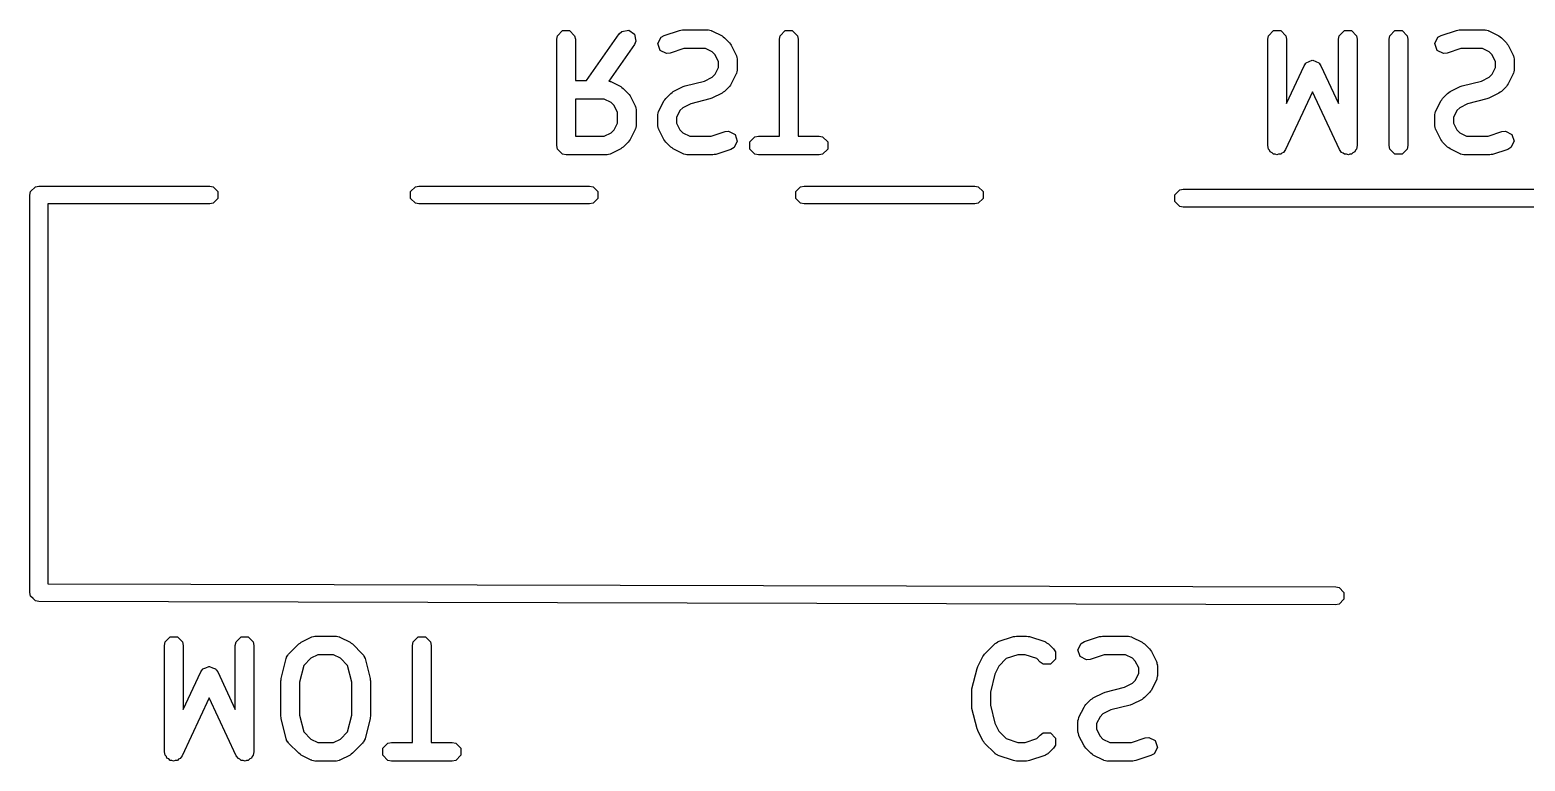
# Model space of a CAD drawing. Extents: x 110.4 to 184.6, y -131.1 to -56.8.
# Drawn here: x 137.27 to 147.28, y -115.09 to -110.2 of the extents above; entities that cross this region are included whole.
import ezdxf

# ---------------------------------------------------------------- set-up
doc = ezdxf.new("R2010")
doc.units = 0
doc.layers.add('BLACK', color=7, linetype='CONTINUOUS')

msp = doc.modelspace()

# ---------------------------------------------------------------- linework, layer by layer
at = {"layer": 'BLACK', "linetype": 'CONTINUOUS'}
for p, q in [((140.797489, -110.263537), (140.802247, -110.239619)), ((140.802247, -110.239619), (140.836071, -110.205795)), ((140.836071, -110.205795), (140.883907, -110.205795)), ((140.883907, -110.205795), (140.917731, -110.239619)), ((140.917731, -110.239619), (140.922489, -110.263537)), ((140.996781, -110.539704), (141.215187, -110.227695)), ((141.215187, -110.227695), (141.232801, -110.21083)), ((141.232801, -110.21083), (141.279908, -110.202517)), ((141.279908, -110.202517), (141.319096, -110.229949)), ((141.319096, -110.229949), (141.327409, -110.277055)), ((141.47498, -110.292973), (141.496372, -110.250189)), ((141.496372, -110.250189), (141.517558, -110.238111)), ((141.517558, -110.238111), (141.619158, -110.204244)), ((141.619158, -110.204244), (141.629096, -110.202991)), ((141.629096, -110.202991), (141.638922, -110.201037)), ((141.638922, -110.201037), (141.808256, -110.201037)), ((141.808256, -110.201037), (141.811327, -110.201647)), ((141.811327, -110.201647), (141.812686, -110.201195)), ((141.812686, -110.201195), (141.822346, -110.20384)), ((141.822346, -110.20384), (141.832174, -110.205795)), ((141.832174, -110.205795), (141.833187, -110.206808)), ((141.833187, -110.206808), (141.836207, -110.207635)), ((141.836207, -110.207635), (141.90394, -110.241502)), ((141.90394, -110.241502), (141.91185, -110.247642)), ((141.91185, -110.247642), (141.920183, -110.253209)), ((141.920183, -110.253209), (141.954049, -110.287075)), ((142.287622, -110.263537), (142.29238, -110.239619)), ((142.29238, -110.239619), (142.326204, -110.205795)), ((142.326204, -110.205795), (142.37404, -110.205795)), ((142.37404, -110.205795), (142.407864, -110.239619)), ((142.407864, -110.239619), (142.412622, -110.263537)), ((145.555756, -110.263537), (145.560514, -110.239619)), ((145.560514, -110.239619), (145.594338, -110.205795)), ((145.594338, -110.205795), (145.642174, -110.205795)), ((145.642174, -110.205795), (145.675998, -110.239619)), ((145.675998, -110.239619), (145.680756, -110.263537)), ((146.029889, -110.263537), (146.034647, -110.239619)), ((146.034647, -110.239619), (146.068471, -110.205795)), ((146.068471, -110.205795), (146.116307, -110.205795)), ((146.116307, -110.205795), (146.150131, -110.239619)), ((146.150131, -110.239619), (146.154889, -110.263537)), ((146.368556, -110.263537), (146.373314, -110.239619)), ((146.373314, -110.239619), (146.407138, -110.205795)), ((146.407138, -110.205795), (146.454974, -110.205795)), ((146.454974, -110.205795), (146.488798, -110.239619)), ((146.488798, -110.239619), (146.493556, -110.263537)), ((146.673514, -110.292973), (146.694906, -110.250189)), ((146.694906, -110.250189), (146.716092, -110.238111)), ((146.716092, -110.238111), (146.817692, -110.204244)), ((146.817692, -110.204244), (146.82763, -110.202991)), ((146.82763, -110.202991), (146.837456, -110.201037)), ((146.837456, -110.201037), (147.00679, -110.201037)), ((147.00679, -110.201037), (147.009861, -110.201647)), ((147.009861, -110.201647), (147.01122, -110.201195)), ((147.01122, -110.201195), (147.02088, -110.20384)), ((147.02088, -110.20384), (147.030708, -110.205795)), ((147.030708, -110.205795), (147.031721, -110.206808)), ((147.031721, -110.206808), (147.034741, -110.207635)), ((147.034741, -110.207635), (147.102474, -110.241502)), ((147.102474, -110.241502), (147.110384, -110.247642)), ((147.110384, -110.247642), (147.118717, -110.253209)), ((147.118717, -110.253209), (147.152583, -110.287075)), ((140.797489, -110.974737), (140.797489, -110.263537)), ((140.922489, -110.263537), (140.922489, -110.539704)), ((141.317591, -110.299378), (141.147108, -110.542924)), ((141.327409, -110.277055), (141.317591, -110.299378)), ((141.490107, -110.338354), (141.47498, -110.292973)), ((141.532891, -110.359746), (141.490107, -110.338354)), ((141.557086, -110.356697), (141.532891, -110.359746)), ((141.649065, -110.326037), (141.557086, -110.356697)), ((141.793501, -110.326037), (141.649065, -110.326037)), ((141.838966, -110.34877), (141.793501, -110.326037)), ((141.85849, -110.368292), (141.838966, -110.34877)), ((141.954049, -110.287075), (141.959615, -110.295405)), ((141.959615, -110.295405), (141.965758, -110.30332)), ((141.965758, -110.30332), (141.999624, -110.371053)), ((142.287622, -110.912237), (142.287622, -110.263537)), ((142.412622, -110.263537), (142.412622, -110.912237)), ((145.555756, -110.974737), (145.555756, -110.263537)), ((145.680756, -110.263537), (145.680756, -110.693014)), ((146.029889, -110.693013), (146.029889, -110.263537)), ((146.154889, -110.263537), (146.154889, -110.974737)), ((146.368556, -110.974737), (146.368556, -110.263537)), ((146.493556, -110.263537), (146.493556, -110.974737)), ((146.688641, -110.338354), (146.673514, -110.292973)), ((146.731425, -110.359746), (146.688641, -110.338354)), ((146.75562, -110.356697), (146.731425, -110.359746)), ((146.847599, -110.326037), (146.75562, -110.356697)), ((146.992035, -110.326037), (146.847599, -110.326037)), ((147.0375, -110.34877), (146.992035, -110.326037)), ((147.057024, -110.368292), (147.0375, -110.34877)), ((147.152583, -110.287075), (147.158149, -110.295405)), ((147.158149, -110.295405), (147.164292, -110.30332)), ((147.164292, -110.30332), (147.198158, -110.371053)), ((141.858488, -110.497449), (141.881222, -110.451982)), ((141.881222, -110.413757), (141.85849, -110.368292)), ((141.881222, -110.451982), (141.881222, -110.413757)), ((141.999624, -110.371053), (142.00045, -110.374072)), ((142.00045, -110.374072), (142.001464, -110.375086)), ((142.001464, -110.375086), (142.003418, -110.384913)), ((142.003418, -110.384913), (142.006064, -110.394574)), ((142.006064, -110.394574), (142.005611, -110.395932)), ((142.005611, -110.395932), (142.006222, -110.399004)), ((142.006222, -110.399004), (142.006222, -110.466737)), ((145.680756, -110.693014), (145.798686, -110.440307)), ((145.798686, -110.440307), (145.808215, -110.427319)), ((145.808215, -110.427319), (145.809231, -110.424527)), ((145.809231, -110.424527), (145.810802, -110.423793)), ((145.810802, -110.423793), (145.813113, -110.420645)), ((145.813113, -110.420645), (145.833208, -110.413337)), ((145.833208, -110.413337), (145.852579, -110.404298)), ((145.852579, -110.404298), (145.855323, -110.405295)), ((145.855323, -110.405295), (145.858067, -110.404298)), ((145.858067, -110.404298), (145.877437, -110.413337)), ((145.877437, -110.413337), (145.897533, -110.420645)), ((145.897533, -110.420645), (145.899842, -110.423793)), ((145.899842, -110.423793), (145.901415, -110.424527)), ((145.901415, -110.424527), (145.90243, -110.42732)), ((145.90243, -110.42732), (145.911959, -110.440307)), ((145.911959, -110.440307), (146.029889, -110.693013)), ((147.057022, -110.497449), (147.079756, -110.451982)), ((147.079756, -110.413757), (147.057024, -110.368292)), ((147.079756, -110.451982), (147.079756, -110.413757)), ((147.198158, -110.371053), (147.198984, -110.374072)), ((147.198984, -110.374072), (147.199998, -110.375086)), ((147.199998, -110.375086), (147.201952, -110.384913)), ((147.201952, -110.384913), (147.204598, -110.394574)), ((147.204598, -110.394574), (147.204145, -110.395932)), ((147.204145, -110.395932), (147.204756, -110.399004)), ((147.204756, -110.399004), (147.204756, -110.466737)), ((140.922489, -110.539704), (140.996781, -110.539704)), ((141.147108, -110.542924), (141.15484, -110.544462)), ((141.15484, -110.544462), (141.155853, -110.545475)), ((141.155853, -110.545475), (141.158872, -110.546302)), ((141.158872, -110.546302), (141.226606, -110.580168)), ((141.657631, -110.575436), (141.786439, -110.543234)), ((141.786439, -110.543234), (141.838967, -110.51697)), ((141.838967, -110.51697), (141.858488, -110.497449)), ((141.999624, -110.494687), (141.965758, -110.562421)), ((142.00045, -110.491668), (141.999624, -110.494687)), ((142.001464, -110.490655), (142.00045, -110.491668)), ((142.003418, -110.480831), (142.001464, -110.490655)), ((142.006065, -110.471166), (142.003418, -110.480831)), ((142.006222, -110.466737), (142.005611, -110.469805)), ((142.005611, -110.469805), (142.006065, -110.471166)), ((146.856165, -110.575436), (146.984973, -110.543234)), ((146.984973, -110.543234), (147.037501, -110.51697)), ((147.037501, -110.51697), (147.057022, -110.497449)), ((147.198158, -110.494687), (147.164292, -110.562421)), ((147.198984, -110.491668), (147.198158, -110.494687)), ((147.199998, -110.490655), (147.198984, -110.491668)), ((147.201952, -110.480831), (147.199998, -110.490655)), ((147.204599, -110.471166), (147.201952, -110.480831)), ((147.204756, -110.466737), (147.204145, -110.469805)), ((147.204145, -110.469805), (147.204599, -110.471166)), ((141.226606, -110.580168), (141.234514, -110.586306)), ((141.234514, -110.586306), (141.242851, -110.591876)), ((141.242851, -110.591876), (141.276716, -110.625743)), ((141.276716, -110.625743), (141.282278, -110.634068)), ((141.282278, -110.634068), (141.288424, -110.641986)), ((141.288424, -110.641986), (141.322291, -110.709719)), ((141.526995, -110.65961), (141.560862, -110.625743)), ((141.560862, -110.625743), (141.569187, -110.62018)), ((141.569187, -110.62018), (141.577105, -110.614035)), ((141.577105, -110.614035), (141.644838, -110.580168)), ((141.644838, -110.580168), (141.651442, -110.578359)), ((141.651442, -110.578359), (141.657631, -110.575436)), ((141.90394, -110.624239), (141.836207, -110.658106)), ((141.911857, -110.618093), (141.90394, -110.624239)), ((141.920183, -110.612531), (141.911857, -110.618093)), ((141.95405, -110.578664), (141.920183, -110.612531)), ((141.95961, -110.570342), (141.95405, -110.578664)), ((141.965758, -110.562421), (141.95961, -110.570342)), ((145.855323, -110.61453), (145.674892, -111.001167)), ((146.035753, -111.001167), (145.855323, -110.61453)), ((146.725529, -110.65961), (146.759396, -110.625743)), ((146.759396, -110.625743), (146.767721, -110.62018)), ((146.767721, -110.62018), (146.775639, -110.614035)), ((146.775639, -110.614035), (146.843372, -110.580168)), ((146.843372, -110.580168), (146.849976, -110.578359)), ((146.849976, -110.578359), (146.856165, -110.575436)), ((147.102474, -110.624239), (147.034741, -110.658106)), ((147.110391, -110.618093), (147.102474, -110.624239)), ((147.118717, -110.612531), (147.110391, -110.618093)), ((147.152584, -110.578664), (147.118717, -110.612531)), ((147.158144, -110.570342), (147.152584, -110.578664)), ((147.164292, -110.562421), (147.158144, -110.570342)), ((141.116168, -110.664704), (140.922489, -110.664704)), ((140.922489, -110.664704), (140.922489, -110.912237)), ((141.161633, -110.687436), (141.116168, -110.664704)), ((141.181155, -110.706958), (141.161633, -110.687436)), ((141.203889, -110.752425), (141.181155, -110.706958)), ((141.203889, -110.824515), (141.203889, -110.752425)), ((141.322291, -110.709719), (141.323117, -110.712738)), ((141.323117, -110.712738), (141.324131, -110.713752)), ((141.324131, -110.713752), (141.326085, -110.723579)), ((141.326085, -110.723579), (141.328731, -110.73324)), ((141.328731, -110.73324), (141.328278, -110.734598)), ((141.328278, -110.734598), (141.328889, -110.73767)), ((141.328889, -110.73767), (141.328889, -110.83927)), ((141.47498, -110.767107), (141.477625, -110.757446)), ((141.477625, -110.757446), (141.47958, -110.747619)), ((141.47958, -110.747619), (141.480593, -110.746605)), ((141.480593, -110.746605), (141.48142, -110.743586)), ((141.48142, -110.743586), (141.515287, -110.675853)), ((141.515287, -110.675853), (141.521432, -110.667935)), ((141.521432, -110.667935), (141.526995, -110.65961)), ((141.622555, -110.740825), (141.599822, -110.786292)), ((141.642077, -110.721303), (141.622555, -110.740825)), ((141.694605, -110.695039), (141.642077, -110.721303)), ((141.823414, -110.662838), (141.694605, -110.695039)), ((141.829602, -110.659914), (141.823414, -110.662838)), ((141.836207, -110.658106), (141.829602, -110.659914)), ((146.673514, -110.767107), (146.676159, -110.757446)), ((146.676159, -110.757446), (146.678114, -110.747619)), ((146.678114, -110.747619), (146.679127, -110.746605)), ((146.679127, -110.746605), (146.679954, -110.743586)), ((146.679954, -110.743586), (146.713821, -110.675853)), ((146.713821, -110.675853), (146.719966, -110.667935)), ((146.719966, -110.667935), (146.725529, -110.65961)), ((146.821089, -110.740825), (146.798356, -110.786292)), ((146.840611, -110.721303), (146.821089, -110.740825)), ((146.893139, -110.695039), (146.840611, -110.721303)), ((147.021948, -110.662838), (146.893139, -110.695039)), ((147.028136, -110.659914), (147.021948, -110.662838)), ((147.034741, -110.658106), (147.028136, -110.659914)), ((141.181155, -110.869983), (141.203889, -110.824515)), ((141.326084, -110.853368), (141.324131, -110.863188)), ((141.328732, -110.8437), (141.326084, -110.853368)), ((141.328889, -110.83927), (141.328278, -110.842339)), ((141.328278, -110.842339), (141.328732, -110.8437)), ((141.474822, -110.771537), (141.475432, -110.768465)), ((141.474822, -110.83927), (141.474822, -110.771537)), ((141.475432, -110.842341), (141.474822, -110.83927)), ((141.475432, -110.768465), (141.47498, -110.767107)), ((141.47498, -110.8437), (141.475432, -110.842341)), ((141.477625, -110.85336), (141.47498, -110.8437)), ((141.47958, -110.863188), (141.477625, -110.85336)), ((141.599822, -110.786292), (141.599822, -110.824515)), ((141.599822, -110.824515), (141.622555, -110.869981)), ((146.673356, -110.771537), (146.673966, -110.768465)), ((146.673356, -110.83927), (146.673356, -110.771537)), ((146.673966, -110.842341), (146.673356, -110.83927)), ((146.673966, -110.768465), (146.673514, -110.767107)), ((146.673514, -110.8437), (146.673966, -110.842341)), ((146.676159, -110.85336), (146.673514, -110.8437)), ((146.678114, -110.863188), (146.676159, -110.85336)), ((146.798356, -110.786292), (146.798356, -110.824515)), ((146.798356, -110.824515), (146.821089, -110.869981)), ((140.922489, -110.912237), (141.116167, -110.912237)), ((141.116167, -110.912237), (141.161635, -110.889503)), ((141.161635, -110.889503), (141.181155, -110.869983)), ((141.276716, -110.951198), (141.24285, -110.985064)), ((141.282279, -110.942872), (141.276716, -110.951198)), ((141.288424, -110.934955), (141.282279, -110.942872)), ((141.322291, -110.867221), (141.288424, -110.934955)), ((141.323117, -110.864201), (141.322291, -110.867221)), ((141.324131, -110.863188), (141.323117, -110.864201)), ((141.480593, -110.864201), (141.47958, -110.863188)), ((141.48142, -110.867221), (141.480593, -110.864201)), ((141.515287, -110.934955), (141.48142, -110.867221)), ((141.52143, -110.94287), (141.515287, -110.934955)), ((141.526995, -110.951199), (141.52143, -110.94287)), ((141.560862, -110.985064), (141.526995, -110.951199)), ((141.622555, -110.869981), (141.642077, -110.889503)), ((141.642077, -110.889503), (141.687544, -110.912237)), ((141.687544, -110.912237), (141.831979, -110.912237)), ((141.831979, -110.912237), (141.923958, -110.881577)), ((141.923958, -110.881577), (141.948153, -110.878528)), ((141.948153, -110.878528), (141.990937, -110.89992)), ((142.006065, -110.945301), (141.984672, -110.988085)), ((141.990937, -110.89992), (142.006065, -110.945301)), ((142.08918, -110.950819), (142.123004, -110.916995)), ((142.08918, -110.998655), (142.08918, -110.950819)), ((142.123004, -110.916995), (142.146922, -110.912237)), ((142.146922, -110.912237), (142.287622, -110.912237)), ((142.412622, -110.912237), (142.553322, -110.912237)), ((142.553322, -110.912237), (142.57724, -110.916995)), ((142.57724, -110.916995), (142.611064, -110.950819)), ((142.611064, -110.950819), (142.611064, -110.998655)), ((146.679127, -110.864201), (146.678114, -110.863188)), ((146.679954, -110.867221), (146.679127, -110.864201)), ((146.713821, -110.934955), (146.679954, -110.867221)), ((146.719964, -110.94287), (146.713821, -110.934955)), ((146.725529, -110.951199), (146.719964, -110.94287)), ((146.759396, -110.985064), (146.725529, -110.951199)), ((146.821089, -110.869981), (146.840611, -110.889503)), ((146.840611, -110.889503), (146.886078, -110.912237)), ((146.886078, -110.912237), (147.030513, -110.912237)), ((147.030513, -110.912237), (147.122492, -110.881577)), ((147.122492, -110.881577), (147.146687, -110.878528)), ((147.146687, -110.878528), (147.189471, -110.89992)), ((147.204599, -110.945301), (147.183206, -110.988085)), ((147.189471, -110.89992), (147.204599, -110.945301)), ((140.802247, -110.998655), (140.797489, -110.974737)), ((140.836071, -111.032479), (140.802247, -110.998655)), ((140.859989, -111.037237), (140.836071, -111.032479)), ((141.130922, -111.037237), (140.859989, -111.037237)), ((141.133993, -111.036626), (141.130922, -111.037237)), ((141.135352, -111.037079), (141.133993, -111.036626)), ((141.145012, -111.034433), (141.135352, -111.037079)), ((141.15484, -111.032479), (141.145012, -111.034433)), ((141.155853, -111.031465), (141.15484, -111.032479)), ((141.158873, -111.030639), (141.155853, -111.031465)), ((141.226607, -110.996772), (141.158873, -111.030639)), ((141.234528, -110.990624), (141.226607, -110.996772)), ((141.24285, -110.985064), (141.234528, -110.990624)), ((141.569187, -110.990626), (141.560862, -110.985064)), ((141.577105, -110.996772), (141.569187, -110.990626)), ((141.644838, -111.030639), (141.577105, -110.996772)), ((141.647857, -111.031465), (141.644838, -111.030639)), ((141.648871, -111.032479), (141.647857, -111.031465)), ((141.658698, -111.034433), (141.648871, -111.032479)), ((141.668359, -111.037079), (141.658698, -111.034433)), ((141.669717, -111.036626), (141.668359, -111.037079)), ((141.672789, -111.037237), (141.669717, -111.036626)), ((141.842122, -111.037237), (141.672789, -111.037237)), ((141.851947, -111.035282), (141.842122, -111.037237)), ((141.861886, -111.03403), (141.851947, -111.035282)), ((141.963486, -111.000163), (141.861886, -111.03403)), ((141.984672, -110.988085), (141.963486, -111.000163)), ((142.123004, -111.032479), (142.08918, -110.998655)), ((142.146922, -111.037237), (142.123004, -111.032479)), ((142.553322, -111.037237), (142.146922, -111.037237)), ((142.57724, -111.032479), (142.553322, -111.037237)), ((142.611064, -110.998655), (142.57724, -111.032479)), ((145.560514, -110.998655), (145.555756, -110.974737)), ((145.568368, -111.006509), (145.560514, -110.998655)), ((145.572164, -111.016947), (145.568368, -111.006509)), ((145.584617, -111.022758), (145.572164, -111.016947)), ((145.594338, -111.032479), (145.584617, -111.022758)), ((145.605447, -111.032479), (145.594338, -111.032479)), ((145.615512, -111.037176), (145.605447, -111.032479)), ((145.628429, -111.032479), (145.615512, -111.037176)), ((145.642174, -111.032479), (145.628429, -111.032479)), ((145.650028, -111.024624), (145.642174, -111.032479)), ((145.660466, -111.020829), (145.650028, -111.024624)), ((145.674892, -111.001167), (145.660466, -111.020829)), ((146.050179, -111.020829), (146.035753, -111.001167)), ((146.060616, -111.024624), (146.050179, -111.020829)), ((146.068471, -111.032479), (146.060616, -111.024624)), ((146.082214, -111.032479), (146.068471, -111.032479)), ((146.095133, -111.037177), (146.082214, -111.032479)), ((146.1052, -111.032479), (146.095133, -111.037177)), ((146.116307, -111.032479), (146.1052, -111.032479)), ((146.126026, -111.022759), (146.116307, -111.032479)), ((146.138481, -111.016947), (146.126026, -111.022759)), ((146.142276, -111.006509), (146.138481, -111.016947)), ((146.150131, -110.998655), (146.142276, -111.006509)), ((146.154889, -110.974737), (146.150131, -110.998655)), ((146.373314, -110.998655), (146.368556, -110.974737)), ((146.407138, -111.032479), (146.373314, -110.998655)), ((146.454974, -111.032479), (146.407138, -111.032479)), ((146.488798, -110.998655), (146.454974, -111.032479)), ((146.493556, -110.974737), (146.488798, -110.998655)), ((146.767721, -110.990626), (146.759396, -110.985064)), ((146.775639, -110.996772), (146.767721, -110.990626)), ((146.843372, -111.030639), (146.775639, -110.996772)), ((146.846391, -111.031465), (146.843372, -111.030639)), ((146.847405, -111.032479), (146.846391, -111.031465)), ((146.857232, -111.034433), (146.847405, -111.032479)), ((146.866893, -111.037079), (146.857232, -111.034433)), ((146.868251, -111.036626), (146.866893, -111.037079)), ((146.871323, -111.037237), (146.868251, -111.036626)), ((147.040656, -111.037237), (146.871323, -111.037237)), ((147.050481, -111.035282), (147.040656, -111.037237)), ((147.06042, -111.03403), (147.050481, -111.035282)), ((147.16202, -111.000163), (147.06042, -111.03403)), ((147.183206, -110.988085), (147.16202, -111.000163)), ((137.277062, -111.282539), (137.309534, -111.250067)), ((137.309534, -111.250067), (137.332495, -111.2455)), ((137.332495, -111.2455), (138.475506, -111.2455)), ((138.475506, -111.2455), (138.498467, -111.250067)), ((138.498467, -111.250067), (138.530939, -111.282539)), ((139.819556, -111.282539), (139.852028, -111.250067)), ((139.852028, -111.250067), (139.874989, -111.2455)), ((139.874989, -111.2455), (141.018, -111.2455)), ((141.018, -111.2455), (141.040961, -111.250067)), ((141.040961, -111.250067), (141.073433, -111.282539)), ((142.397556, -111.282539), (142.430028, -111.250067)), ((142.430028, -111.250067), (142.452989, -111.2455)), ((142.452989, -111.2455), (143.596, -111.2455)), ((143.596, -111.2455), (143.618961, -111.250067)), ((143.618961, -111.250067), (143.651433, -111.282539)), ((137.272495, -111.3055), (137.277062, -111.282539)), ((137.272495, -113.9655), (137.272495, -111.3055)), ((138.530939, -111.328461), (138.498467, -111.360933)), ((138.530939, -111.282539), (138.530939, -111.328461)), ((139.819556, -111.328461), (139.819556, -111.282539)), ((139.852028, -111.360933), (139.819556, -111.328461)), ((141.073433, -111.328461), (141.040961, -111.360933)), ((141.073433, -111.282539), (141.073433, -111.328461)), ((142.397556, -111.328461), (142.397556, -111.282539)), ((142.430028, -111.360933), (142.397556, -111.328461)), ((143.651433, -111.328461), (143.618961, -111.360933)), ((143.651433, -111.282539), (143.651433, -111.328461)), ((144.934567, -111.303539), (144.967039, -111.271067)), ((144.934567, -111.349461), (144.934567, -111.303539)), ((144.967039, -111.381933), (144.934567, -111.349461)), ((144.967039, -111.271067), (144.99, -111.2665)), ((144.99, -111.2665), (148.55, -111.2665)), ((138.475506, -111.3655), (137.392495, -111.3655)), ((137.392495, -111.3655), (137.392495, -113.905644)), ((138.498467, -111.360933), (138.475506, -111.3655)), ((139.874989, -111.3655), (139.852028, -111.360933)), ((141.018, -111.3655), (139.874989, -111.3655)), ((141.040961, -111.360933), (141.018, -111.3655)), ((142.452989, -111.3655), (142.430028, -111.360933)), ((143.596, -111.3655), (142.452989, -111.3655)), ((143.618961, -111.360933), (143.596, -111.3655)), ((144.99, -111.3865), (144.967039, -111.381933)), ((148.55, -111.3865), (144.99, -111.3865)), ((137.392495, -113.905644), (146.010145, -113.9265)), ((146.010145, -113.9265), (146.033095, -113.931123)), ((146.033095, -113.931123), (146.065488, -113.963673)), ((137.277007, -113.988186), (137.272495, -113.9655)), ((137.277007, -113.988327), (137.277007, -113.988186)), ((137.277042, -113.988362), (137.277007, -113.988327)), ((137.277062, -113.988461), (137.277042, -113.988362)), ((137.293306, -114.004705), (137.277062, -113.988461)), ((137.3094, -114.020877), (137.293306, -114.004705)), ((137.309497, -114.020896), (137.3094, -114.020877)), ((137.309534, -114.020933), (137.309497, -114.020896)), ((137.309678, -114.020933), (137.309534, -114.020933)), ((137.33235, -114.0255), (137.309678, -114.020933)), ((146.009854, -114.0465), (137.33235, -114.0255)), ((146.032826, -114.041988), (146.009854, -114.0465)), ((146.065377, -114.009595), (146.032826, -114.041988)), ((146.065488, -113.963673), (146.065377, -114.009595)), ((139.159671, -114.260795), (139.16949, -114.258841)), ((139.16949, -114.258841), (139.179159, -114.256194)), ((139.179159, -114.256194), (139.180519, -114.256647)), ((139.180519, -114.256647), (139.183589, -114.256037)), ((139.183589, -114.256037), (139.319055, -114.256037)), ((139.319055, -114.256037), (139.322126, -114.256647)), ((139.322126, -114.256647), (139.323485, -114.256195)), ((139.323485, -114.256195), (139.333145, -114.25884)), ((139.333145, -114.25884), (139.342973, -114.260795)), ((143.752759, -114.293111), (143.854359, -114.259244)), ((143.854359, -114.259244), (143.864297, -114.257991)), ((143.864297, -114.257991), (143.874123, -114.256037)), ((143.874123, -114.256037), (143.941856, -114.256037)), ((143.941856, -114.256037), (143.951681, -114.257991)), ((143.951681, -114.257991), (143.96162, -114.259244)), ((143.96162, -114.259244), (144.06322, -114.293111)), ((144.328492, -114.293111), (144.430092, -114.259244)), ((144.430092, -114.259244), (144.44003, -114.257991)), ((144.44003, -114.257991), (144.449856, -114.256037)), ((144.449856, -114.256037), (144.61919, -114.256037)), ((144.61919, -114.256037), (144.622261, -114.256647)), ((144.622261, -114.256647), (144.62362, -114.256195)), ((144.62362, -114.256195), (144.63328, -114.25884)), ((144.63328, -114.25884), (144.643108, -114.260795)), ((138.172822, -114.318537), (138.17758, -114.294619)), ((138.172822, -115.029737), (138.172822, -114.318537)), ((138.17758, -114.294619), (138.211404, -114.260795)), ((138.211404, -114.260795), (138.25924, -114.260795)), ((138.25924, -114.260795), (138.293064, -114.294619)), ((138.293064, -114.294619), (138.297822, -114.318537)), ((138.297822, -114.318537), (138.297822, -114.748014)), ((138.646955, -114.318537), (138.651713, -114.294619)), ((138.646955, -114.748013), (138.646955, -114.318537)), ((138.651713, -114.294619), (138.685537, -114.260795)), ((138.685537, -114.260795), (138.733373, -114.260795)), ((138.733373, -114.260795), (138.767197, -114.294619)), ((138.767197, -114.294619), (138.771955, -114.318537)), ((138.771955, -114.318537), (138.771955, -115.029737)), ((139.003928, -114.375943), (139.071661, -114.30821)), ((139.071661, -114.30821), (139.079982, -114.302649)), ((139.079982, -114.302649), (139.087904, -114.296502)), ((139.087904, -114.296502), (139.155638, -114.262635)), ((139.155638, -114.262635), (139.158657, -114.261808)), ((139.158657, -114.261808), (139.159671, -114.260795)), ((139.342973, -114.260795), (139.343986, -114.261808)), ((139.343986, -114.261808), (139.347006, -114.262635)), ((139.347006, -114.262635), (139.41474, -114.296502)), ((139.41474, -114.296502), (139.422661, -114.302649)), ((139.422661, -114.302649), (139.430983, -114.30821)), ((139.430983, -114.30821), (139.498716, -114.375943)), ((139.832289, -114.318537), (139.837047, -114.294619)), ((139.832289, -114.967237), (139.832289, -114.318537)), ((139.837047, -114.294619), (139.870871, -114.260795)), ((139.870871, -114.260795), (139.918707, -114.260795)), ((139.918707, -114.260795), (139.952531, -114.294619)), ((139.952531, -114.294619), (139.957289, -114.318537)), ((139.957289, -114.318537), (139.957289, -114.967237)), ((143.660596, -114.375943), (143.728329, -114.30821)), ((143.728329, -114.30821), (143.730932, -114.30647)), ((143.730932, -114.30647), (143.731573, -114.305189)), ((143.731573, -114.305189), (143.740277, -114.300226)), ((143.740277, -114.300226), (143.748606, -114.294662)), ((143.748606, -114.294662), (143.750038, -114.294662)), ((143.750038, -114.294662), (143.752759, -114.293111)), ((144.06322, -114.293111), (144.065938, -114.294661)), ((144.065938, -114.294661), (144.067372, -114.294661)), ((144.067372, -114.294661), (144.075707, -114.300229)), ((144.075707, -114.300229), (144.084406, -114.305189)), ((144.084406, -114.305189), (144.085046, -114.306469)), ((144.085046, -114.306469), (144.08765, -114.308209)), ((144.08765, -114.308209), (144.121516, -114.342075)), ((144.121516, -114.342075), (144.135065, -114.362352)), ((144.285914, -114.347973), (144.307306, -114.305189)), ((144.301041, -114.393354), (144.285914, -114.347973)), ((144.307306, -114.305189), (144.328492, -114.293111)), ((144.643108, -114.260795), (144.644121, -114.261808)), ((144.644121, -114.261808), (144.647141, -114.262635)), ((144.647141, -114.262635), (144.714874, -114.296502)), ((144.714874, -114.296502), (144.722784, -114.302642)), ((144.722784, -114.302642), (144.731117, -114.308209)), ((144.731117, -114.308209), (144.764983, -114.342075)), ((144.764983, -114.342075), (144.770549, -114.350405)), ((144.770549, -114.350405), (144.776692, -114.35832)), ((144.776692, -114.35832), (144.810558, -114.426053)), ((138.450274, -114.468337), (138.469645, -114.459298)), ((138.469645, -114.459298), (138.472389, -114.460295)), ((138.472389, -114.460295), (138.475133, -114.459298)), ((138.475133, -114.459298), (138.494503, -114.468337)), ((138.953621, -114.540445), (138.987488, -114.404979)), ((138.987488, -114.404979), (138.99038, -114.398857)), ((138.99038, -114.39622), (138.994633, -114.389853)), ((138.99038, -114.398857), (138.99038, -114.39622)), ((138.994633, -114.389853), (138.997905, -114.382929)), ((138.997905, -114.382929), (139.000167, -114.381571)), ((139.000167, -114.381571), (139.003928, -114.375943)), ((139.104557, -114.452089), (139.076755, -114.563299)), ((139.152876, -114.403771), (139.104557, -114.452089)), ((139.198344, -114.381037), (139.152876, -114.403771)), ((139.3043, -114.381037), (139.198344, -114.381037)), ((139.349768, -114.403771), (139.3043, -114.381037)), ((139.398086, -114.452089), (139.349768, -114.403771)), ((139.425889, -114.563298), (139.398086, -114.452089)), ((139.498716, -114.375943), (139.502476, -114.381571)), ((139.502476, -114.381571), (139.504739, -114.382929)), ((139.504739, -114.382929), (139.50801, -114.389854)), ((139.50801, -114.389854), (139.512264, -114.39622)), ((139.512264, -114.39622), (139.512264, -114.398856)), ((139.512264, -114.398856), (139.515156, -114.404978)), ((139.515156, -114.404978), (139.549023, -114.540445)), ((143.615021, -114.459919), (143.648888, -114.392186)), ((143.648888, -114.392186), (143.655033, -114.384268)), ((143.655033, -114.384268), (143.660596, -114.375943)), ((143.756156, -114.457158), (143.729892, -114.509685)), ((143.806283, -114.407031), (143.756156, -114.457158)), ((143.884266, -114.381037), (143.806283, -114.407031)), ((143.931713, -114.381037), (143.884266, -114.381037)), ((144.009694, -114.407031), (143.931713, -114.381037)), ((144.033129, -114.430464), (144.009694, -114.407031)), ((144.053406, -114.444012), (144.033129, -114.430464)), ((144.101241, -114.444012), (144.053406, -114.444012)), ((144.135065, -114.410186), (144.101241, -114.444012)), ((144.135065, -114.362352), (144.135065, -114.410186)), ((144.343825, -114.414746), (144.301041, -114.393354)), ((144.36802, -114.411697), (144.343825, -114.414746)), ((144.459999, -114.381037), (144.36802, -114.411697)), ((144.604435, -114.381037), (144.459999, -114.381037)), ((144.6499, -114.40377), (144.604435, -114.381037)), ((144.669424, -114.423292), (144.6499, -114.40377)), ((144.692156, -114.468757), (144.669424, -114.423292)), ((144.810558, -114.426053), (144.811384, -114.429072)), ((144.811384, -114.429072), (144.812398, -114.430086)), ((144.812398, -114.430086), (144.814352, -114.439913)), ((144.814352, -114.439913), (144.816998, -114.449574)), ((144.816998, -114.449574), (144.816545, -114.450932)), ((144.816545, -114.450932), (144.817156, -114.454004)), ((144.817156, -114.454004), (144.817156, -114.521737)), ((138.297822, -114.748014), (138.415752, -114.495307)), ((138.415752, -114.495307), (138.425281, -114.482319)), ((138.425281, -114.482319), (138.426297, -114.479527)), ((138.426297, -114.479527), (138.427868, -114.478793)), ((138.427868, -114.478793), (138.430179, -114.475645)), ((138.430179, -114.475645), (138.450274, -114.468337)), ((138.494503, -114.468337), (138.514599, -114.475645)), ((138.514599, -114.475645), (138.516908, -114.478793)), ((138.516908, -114.478793), (138.518481, -114.479527)), ((138.518481, -114.479527), (138.519496, -114.48232)), ((138.519496, -114.48232), (138.529025, -114.495307)), ((138.529025, -114.495307), (138.646955, -114.748013)), ((138.951755, -114.555604), (138.953248, -114.548094)), ((138.951755, -114.79267), (138.951755, -114.555604)), ((138.953248, -114.548094), (138.953621, -114.540445)), ((139.549023, -114.540445), (139.549395, -114.548094)), ((139.549395, -114.548094), (139.550889, -114.555604)), ((139.550889, -114.555604), (139.550889, -114.79267)), ((143.576422, -114.608178), (143.610289, -114.472712)), ((143.610289, -114.472712), (143.613212, -114.466523)), ((143.613212, -114.466523), (143.615021, -114.459919)), ((143.729892, -114.509685), (143.699556, -114.631032)), ((144.649901, -114.57197), (144.669422, -114.552449)), ((144.669422, -114.552449), (144.692156, -114.506982)), ((144.692156, -114.506982), (144.692156, -114.468757)), ((144.810558, -114.549687), (144.776692, -114.617421)), ((144.811384, -114.546668), (144.810558, -114.549687)), ((144.812398, -114.545655), (144.811384, -114.546668)), ((144.814352, -114.535831), (144.812398, -114.545655)), ((144.816999, -114.526166), (144.814352, -114.535831)), ((144.817156, -114.521737), (144.816545, -114.524805)), ((144.816545, -114.524805), (144.816999, -114.526166)), ((139.076755, -114.563299), (139.076755, -114.784974)), ((139.425889, -114.784975), (139.425889, -114.563298)), ((143.574556, -114.623337), (143.576049, -114.615827)), ((143.574556, -114.724937), (143.574556, -114.623337)), ((143.576049, -114.615827), (143.576422, -114.608178)), ((143.699556, -114.631032), (143.699556, -114.717241)), ((144.388039, -114.669035), (144.455772, -114.635168)), ((144.455772, -114.635168), (144.462376, -114.633359)), ((144.462376, -114.633359), (144.468565, -114.630436)), ((144.468565, -114.630436), (144.597373, -114.598234)), ((144.597373, -114.598234), (144.649901, -114.57197)), ((144.764984, -114.633664), (144.731117, -114.667531)), ((144.770544, -114.625342), (144.764984, -114.633664)), ((144.776692, -114.617421), (144.770544, -114.625342)), ((138.472389, -114.66953), (138.291958, -115.056167)), ((138.652819, -115.056167), (138.472389, -114.66953)), ((143.576049, -114.732446), (143.574556, -114.724937)), ((143.576422, -114.740096), (143.576049, -114.732446)), ((143.610289, -114.875562), (143.576422, -114.740096)), ((143.699556, -114.717241), (143.729892, -114.838588)), ((144.292354, -114.798586), (144.326221, -114.730853)), ((144.326221, -114.730853), (144.332366, -114.722935)), ((144.332366, -114.722935), (144.337929, -114.71461)), ((144.337929, -114.71461), (144.371796, -114.680743)), ((144.371796, -114.680743), (144.380121, -114.67518)), ((144.380121, -114.67518), (144.388039, -114.669035)), ((144.505539, -114.750039), (144.453011, -114.776303)), ((144.634348, -114.717838), (144.505539, -114.750039)), ((144.640536, -114.714914), (144.634348, -114.717838)), ((144.647141, -114.713106), (144.640536, -114.714914)), ((144.714874, -114.679239), (144.647141, -114.713106)), ((144.722791, -114.673093), (144.714874, -114.679239)), ((144.731117, -114.667531), (144.722791, -114.673093)), ((138.953248, -114.800179), (138.951755, -114.79267)), ((138.953621, -114.807829), (138.953248, -114.800179)), ((138.987488, -114.943295), (138.953621, -114.807829)), ((139.076755, -114.784974), (139.104557, -114.896184)), ((139.398086, -114.896184), (139.425889, -114.784975)), ((139.549023, -114.807829), (139.515156, -114.943296)), ((139.549395, -114.800179), (139.549023, -114.807829)), ((139.550889, -114.79267), (139.549395, -114.800179)), ((143.729892, -114.838588), (143.756156, -114.891115)), ((144.285756, -114.826537), (144.286366, -114.823465)), ((144.285756, -114.89427), (144.285756, -114.826537)), ((144.285914, -114.822107), (144.288559, -114.812446)), ((144.286366, -114.823465), (144.285914, -114.822107)), ((144.288559, -114.812446), (144.290514, -114.802619)), ((144.290514, -114.802619), (144.291527, -114.801605)), ((144.291527, -114.801605), (144.292354, -114.798586)), ((144.433489, -114.795825), (144.410756, -114.841292)), ((144.410756, -114.841292), (144.410756, -114.879515)), ((144.453011, -114.776303), (144.433489, -114.795825)), ((138.99038, -114.949416), (138.987488, -114.943295)), ((138.99038, -114.952054), (138.99038, -114.949416)), ((138.994633, -114.95842), (138.99038, -114.952054)), ((138.997905, -114.965345), (138.994633, -114.95842)), ((139.104557, -114.896184), (139.152876, -114.944503)), ((139.152876, -114.944503), (139.198344, -114.967237)), ((139.3043, -114.967237), (139.349768, -114.944503)), ((139.349768, -114.944503), (139.398086, -114.896184)), ((139.50801, -114.958419), (139.504739, -114.965345)), ((139.512264, -114.952054), (139.50801, -114.958419)), ((139.515156, -114.943296), (139.512264, -114.949417)), ((139.512264, -114.949417), (139.512264, -114.952054)), ((143.613212, -114.88175), (143.610289, -114.875562)), ((143.615021, -114.888355), (143.613212, -114.88175)), ((143.648888, -114.956088), (143.615021, -114.888355)), ((143.655033, -114.964005), (143.648888, -114.956088)), ((143.756156, -114.891115), (143.806283, -114.941242)), ((143.806283, -114.941242), (143.884266, -114.967237)), ((143.931713, -114.967237), (144.009694, -114.941242)), ((144.009694, -114.941242), (144.033129, -114.91781)), ((144.033129, -114.91781), (144.053406, -114.904262)), ((144.053406, -114.904262), (144.101241, -114.904262)), ((144.101241, -114.904262), (144.135065, -114.938088)), ((144.135065, -114.938088), (144.135065, -114.985922)), ((144.286366, -114.897341), (144.285756, -114.89427)), ((144.285914, -114.8987), (144.286366, -114.897341)), ((144.288559, -114.90836), (144.285914, -114.8987)), ((144.290514, -114.918188), (144.288559, -114.90836)), ((144.291527, -114.919201), (144.290514, -114.918188)), ((144.292354, -114.922221), (144.291527, -114.919201)), ((144.326221, -114.989955), (144.292354, -114.922221)), ((144.410756, -114.879515), (144.433489, -114.924981)), ((144.433489, -114.924981), (144.453011, -114.944503)), ((144.453011, -114.944503), (144.498478, -114.967237)), ((144.642913, -114.967237), (144.734892, -114.936577)), ((144.734892, -114.936577), (144.759087, -114.933528)), ((144.759087, -114.933528), (144.801871, -114.95492)), ((144.801871, -114.95492), (144.816999, -115.000301)), ((138.17758, -115.053655), (138.172822, -115.029737)), ((138.185434, -115.061509), (138.17758, -115.053655)), ((138.291958, -115.056167), (138.277532, -115.075829)), ((138.667245, -115.075829), (138.652819, -115.056167)), ((138.767197, -115.053655), (138.759342, -115.061509)), ((138.771955, -115.029737), (138.767197, -115.053655)), ((139.000167, -114.966702), (138.997905, -114.965345)), ((139.003928, -114.972331), (139.000167, -114.966702)), ((139.071661, -115.040064), (139.003928, -114.972331)), ((139.079982, -115.045624), (139.071661, -115.040064)), ((139.087904, -115.051772), (139.079982, -115.045624)), ((139.155638, -115.085639), (139.087904, -115.051772)), ((139.198344, -114.967237), (139.3043, -114.967237)), ((139.41474, -115.051772), (139.347006, -115.085639)), ((139.422661, -115.045624), (139.41474, -115.051772)), ((139.430983, -115.040064), (139.422661, -115.045624)), ((139.498716, -114.972331), (139.430983, -115.040064)), ((139.502476, -114.966702), (139.498716, -114.972331)), ((139.504739, -114.965345), (139.502476, -114.966702)), ((139.633847, -115.005819), (139.667671, -114.971995)), ((139.633847, -115.053655), (139.633847, -115.005819)), ((139.667671, -115.087479), (139.633847, -115.053655)), ((139.667671, -114.971995), (139.691589, -114.967237)), ((139.691589, -114.967237), (139.832289, -114.967237)), ((139.957289, -114.967237), (140.097989, -114.967237)), ((140.097989, -114.967237), (140.121907, -114.971995)), ((140.121907, -114.971995), (140.155731, -115.005819)), ((140.155731, -115.053655), (140.121907, -115.087479)), ((140.155731, -115.005819), (140.155731, -115.053655)), ((143.660596, -114.972331), (143.655033, -114.964005)), ((143.728329, -115.040064), (143.660596, -114.972331)), ((143.730932, -115.041803), (143.728329, -115.040064)), ((143.731573, -115.043085), (143.730932, -115.041803)), ((143.740277, -115.048047), (143.731573, -115.043085)), ((143.748606, -115.053612), (143.740277, -115.048047)), ((143.750038, -115.053612), (143.748606, -115.053612)), ((143.752759, -115.055163), (143.750038, -115.053612)), ((143.854359, -115.08903), (143.752759, -115.055163)), ((143.884266, -114.967237), (143.931713, -114.967237)), ((144.06322, -115.055163), (143.96162, -115.08903)), ((144.065938, -115.053612), (144.06322, -115.055163)), ((144.067372, -115.053613), (144.065938, -115.053612)), ((144.075707, -115.048044), (144.067372, -115.053613)), ((144.084406, -115.043085), (144.075707, -115.048044)), ((144.085046, -115.041804), (144.084406, -115.043085)), ((144.08765, -115.040065), (144.085046, -115.041804)), ((144.121516, -115.006199), (144.08765, -115.040065)), ((144.135065, -114.985922), (144.121516, -115.006199)), ((144.332364, -114.99787), (144.326221, -114.989955)), ((144.337929, -115.006199), (144.332364, -114.99787)), ((144.371796, -115.040064), (144.337929, -115.006199)), ((144.380121, -115.045626), (144.371796, -115.040064)), ((144.388039, -115.051772), (144.380121, -115.045626)), ((144.455772, -115.085639), (144.388039, -115.051772)), ((144.498478, -114.967237), (144.642913, -114.967237)), ((144.77442, -115.055163), (144.67282, -115.08903)), ((144.795606, -115.043085), (144.77442, -115.055163)), ((144.816999, -115.000301), (144.795606, -115.043085)), ((138.18923, -115.071947), (138.185434, -115.061509)), ((138.201683, -115.077758), (138.18923, -115.071947)), ((138.211404, -115.087479), (138.201683, -115.077758)), ((138.222513, -115.087479), (138.211404, -115.087479)), ((138.232578, -115.092176), (138.222513, -115.087479)), ((138.245495, -115.087479), (138.232578, -115.092176)), ((138.25924, -115.087479), (138.245495, -115.087479)), ((138.267094, -115.079624), (138.25924, -115.087479)), ((138.277532, -115.075829), (138.267094, -115.079624)), ((138.677682, -115.079624), (138.667245, -115.075829)), ((138.685537, -115.087479), (138.677682, -115.079624)), ((138.69928, -115.087479), (138.685537, -115.087479)), ((138.712199, -115.092177), (138.69928, -115.087479)), ((138.722266, -115.087479), (138.712199, -115.092177)), ((138.733373, -115.087479), (138.722266, -115.087479)), ((138.743092, -115.077759), (138.733373, -115.087479)), ((138.755547, -115.071947), (138.743092, -115.077759)), ((138.759342, -115.061509), (138.755547, -115.071947)), ((139.158657, -115.086465), (139.155638, -115.085639)), ((139.159671, -115.087479), (139.158657, -115.086465)), ((139.16949, -115.089432), (139.159671, -115.087479)), ((139.179159, -115.09208), (139.16949, -115.089432)), ((139.180519, -115.091626), (139.179159, -115.09208)), ((139.183589, -115.092237), (139.180519, -115.091626)), ((139.319055, -115.092237), (139.183589, -115.092237)), ((139.322126, -115.091626), (139.319055, -115.092237)), ((139.323485, -115.092079), (139.322126, -115.091626)), ((139.333145, -115.089433), (139.323485, -115.092079)), ((139.342973, -115.087479), (139.333145, -115.089433)), ((139.343986, -115.086465), (139.342973, -115.087479)), ((139.347006, -115.085639), (139.343986, -115.086465)), ((139.691589, -115.092237), (139.667671, -115.087479)), ((140.097989, -115.092237), (139.691589, -115.092237)), ((140.121907, -115.087479), (140.097989, -115.092237)), ((143.864297, -115.090282), (143.854359, -115.08903)), ((143.874123, -115.092237), (143.864297, -115.090282)), ((143.941856, -115.092237), (143.874123, -115.092237)), ((143.951681, -115.090282), (143.941856, -115.092237)), ((143.96162, -115.08903), (143.951681, -115.090282)), ((144.458791, -115.086465), (144.455772, -115.085639)), ((144.459805, -115.087479), (144.458791, -115.086465)), ((144.469632, -115.089433), (144.459805, -115.087479)), ((144.479293, -115.092079), (144.469632, -115.089433)), ((144.480651, -115.091626), (144.479293, -115.092079)), ((144.483723, -115.092237), (144.480651, -115.091626)), ((144.653056, -115.092237), (144.483723, -115.092237)), ((144.662881, -115.090282), (144.653056, -115.092237)), ((144.67282, -115.08903), (144.662881, -115.090282))]:
    msp.add_line(p, q, dxfattribs=at)

doc.saveas('drawing.dxf')
